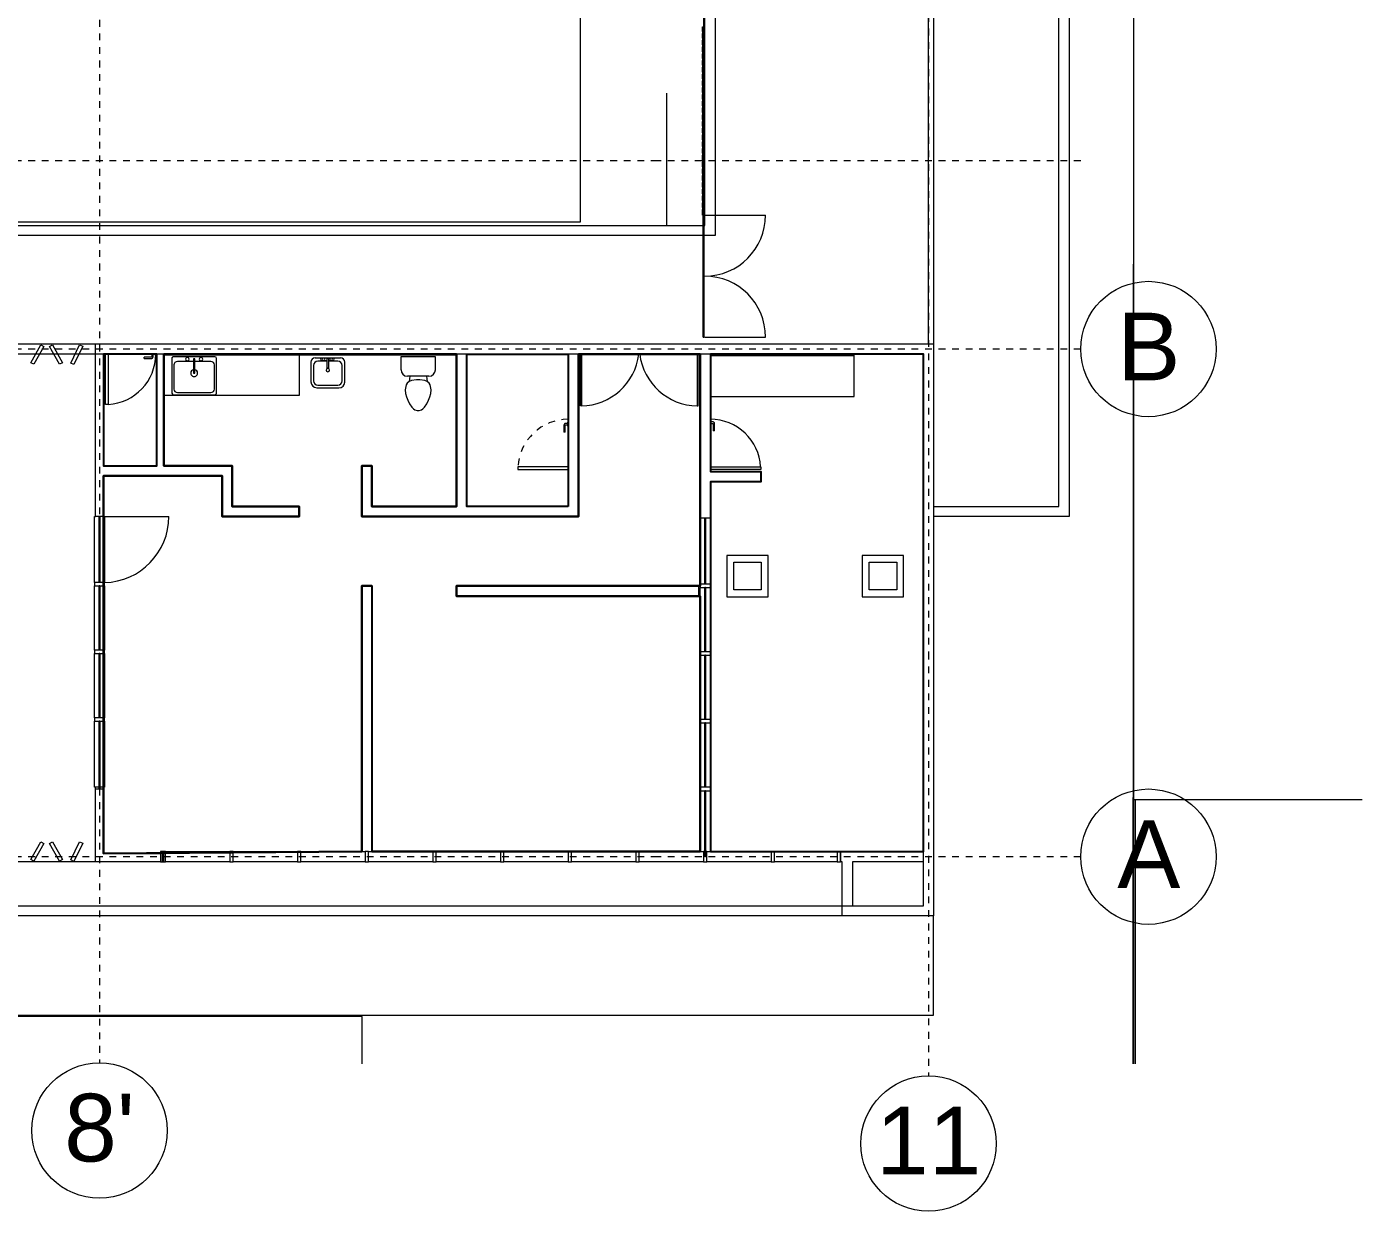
# Model space of a CAD drawing. Header units: metres. Extents: x -10 to 246, y 16 to 113.
# Drawn here: x 41.06 to 60.79, y 43.1 to 60.6 of the extents above; entities that cross this region are included whole.
import ezdxf

# ---------------------------------------------------------------- set-up
doc = ezdxf.new("R2010")
doc.units = ezdxf.units.M
doc.linetypes.add('LineaDiscontinua-1_5mm', pattern=[0.003, 0.0015, -0.0015])
doc.linetypes.add('LíneaDeRejilla', pattern=[0.021, 0.012, -0.003, 0.003, -0.003])
for name, color, linetype, lineweight in [('A-BRND', 11, 'Continuous', 5), ('A-DETL', 3, 'Continuous', 5), ('A-DETL-3', 151, 'Continuous', 5), ('A-MUEB', 31, 'Continuous', 5), ('A-MURO', 113, 'Continuous', 9), ('A-PISO', 51, 'Continuous', 9), ('A-PISO-RAMP', 51, 'Continuous', 5), ('A-PUER', 31, 'Continuous', 5), ('A-VENT-CORT', 52, 'Continuous', 5), ('A-VENT-CORT-MARC', 51, 'Continuous', 5), ('H-HID-APAR', 6, 'Continuous', 5), ('I-MOBI', 30, 'Continuous', 5), ('S-REJI', 1, 'Continuous', 5), ('S-REJI-IDEN', 1, 'Continuous', 5)]:
    doc.layers.add(name, color=color, linetype=linetype, lineweight=lineweight)
doc.layers.add('AREAS LIBRES', color=1, linetype='Continuous')
doc.styles.add('Arial_5', font='Arial.ttf', dxfattribs={"height": 1})

# ---------------------------------------------------------------- blocks, each defined once
blk = doc.blocks.new('PuertaVentana-Batiente-2Cuerpos-ConDivisionHorizontal - 1800x2000 - Division 80-1717527-Nivel 2')
at = {"layer": 'A-PUER'}
for p, q in [((-0.855, 0.84), (-0.87, 0.84)), ((-0.87, 0.84), (-0.87, 0.075)), ((-0.855, 0.075), (-0.855, 0.84)), ((0.855, 0.075), (0.855, 0.84)), ((0.855, 0.84), (0.87, 0.84)), ((0.87, 0.84), (0.87, 0.075))]:
    blk.add_line(p, q, dxfattribs=at)
for centre, start, end in [((-0.87, -0.03), 6.9721, 89.0121), ((0.87, -0.03), 90.9879, 173.0279)]:
    blk.add_arc(centre, 0.87, start, end, dxfattribs=at)
blk = doc.blocks.new('M_Door-Curtain-Wall-Single-Glass - M_Door-Curtain-Wall-Single-Glass-1730357-Nivel 2')
at = {"layer": 'A-PUER'}
blk.add_line((0.488, -0.075), (0.488, -1.026), dxfattribs=at)
blk.add_arc((0.488, -0.051), 0.975, 181.4313, 270, dxfattribs=at)
blk = doc.blocks.new('Panel de sistema - Vidrio-10-1728378-Nivel 2')
at = {"layer": 'A-VENT-CORT'}
for p, q in [((-0.488, 0.005), (0.488, 0.005)), ((-0.488, 0.005), (-0.488, -0.005)), ((0.488, 0.005), (0.488, -0.005)), ((0.488, -0.005), (-0.488, -0.005))]:
    blk.add_line(p, q, dxfattribs=at)
blk = doc.blocks.new('Panel de sistema - Vidrio-10-1633759-Nivel 2')
at = {"layer": 'A-VENT-CORT'}
for p, q in [((-0.475, 0.005), (0.475, 0.005)), ((-0.475, 0.005), (-0.475, -0.005)), ((0.475, 0.005), (0.475, -0.005)), ((0.475, -0.005), (-0.475, -0.005))]:
    blk.add_line(p, q, dxfattribs=at)
blk = doc.blocks.new('Ramp - Ramp-1384892-Nivel 2')
at = {"layer": 'A-PISO-RAMP'}
blk.add_line((57.438, 49.186), (60.794, 49.186), dxfattribs=at)
blk.add_open_spline([(57.438, 49.186), (57.438, 48.361), (57.438, 47.059), (57.438, 45.757), (57.438, 45.28)], degree=3, knots=[-1, -1, -1, -1, -0.4444444, -0.1237455, -0.1237455, -0.1237455, -0.1237455], dxfattribs=at)
blk = doc.blocks.new('Montante rectangular - 30x30-1440428-Nivel 2')
at = {"layer": 'A-VENT-CORT-MARC'}
for p, q in [((-0.015, -0.015), (-0.015, 0.015)), ((-0.015, 0.015), (0.015, 0.015)), ((0.015, 0.015), (0.015, -0.015)), ((0.015, -0.015), (-0.015, -0.015))]:
    blk.add_line(p, q, dxfattribs=at)
blk = doc.blocks.new('Montante rectangular - 30x30-1440109-Nivel 2')
at = {"layer": 'A-VENT-CORT-MARC'}
for p, q in [((51.047, 58.004), (51.077, 58.004)), ((51.047, 57.934), (51.047, 58.004)), ((51.077, 57.934), (51.047, 57.934)), ((51.077, 58.004), (51.077, 57.934))]:
    blk.add_line(p, q, dxfattribs=at)
blk = doc.blocks.new('Montante rectangular - 30x30-1504270-Nivel 2')
at = {"layer": 'A-VENT-CORT-MARC'}
for p, q in [((51.047, 57.904), (51.077, 57.904)), ((51.047, 57.819), (51.047, 57.904)), ((51.077, 57.819), (51.047, 57.819)), ((51.077, 57.904), (51.077, 57.819))]:
    blk.add_line(p, q, dxfattribs=at)
blk = doc.blocks.new('M_Door-Curtain-Wall-Double-Storefront - M_Door-Curtain-Wall-Double-Storefront-1504195-Nivel 2')
at = {"layer": 'A-PUER'}
for p, q in [((-0.9, -0.01555), (-0.9, -0.91555)), ((0.9, -0.01555), (0.9, -0.91555))]:
    blk.add_line(p, q, dxfattribs=at)
for centre, start, end in [((-0.9, -0.01555), 270, 360), ((0.9, -0.01555), 180, 270)]:
    blk.add_arc(centre, 0.9, start, end, dxfattribs=at)
blk = doc.blocks.new('Panel de sistema - Vidrio-10-1504194-Nivel 2')
at = {"layer": 'A-VENT-CORT'}
for p, q in [((-0.9, 0.005), (0.9, 0.005)), ((-0.9, 0.005), (-0.9, -0.005)), ((0.9, 0.005), (0.9, -0.005)), ((0.9, -0.005), (-0.9, -0.005))]:
    blk.add_line(p, q, dxfattribs=at)
blk = doc.blocks.new('M_Counter Top - 600mm Depth-1711526-Nivel 2')
at = {"layer": 'A-MUEB'}
for p, q in [((0.925, -0.625), (0.925, 0)), ((-1.2, -0.019), (0.925, -0.019)), ((-1.2, -0.625), (0.925, -0.625))]:
    blk.add_line(p, q, dxfattribs=at)
blk = doc.blocks.new('Montante rectangular - 50x150-1532551-Nivel 2')
at = {"layer": 'A-VENT-CORT-MARC'}
for p, q in [((0, 0.075), (-0.05, 0.075)), ((-0.05, 0.075), (-0.05, -0.075)), ((0, -0.075), (0, 0.075)), ((-0.05, -0.075), (0, -0.075))]:
    blk.add_line(p, q, dxfattribs=at)
blk = doc.blocks.new('Montante rectangular - 50x150-1532542-Nivel 2')
at = {"layer": 'A-VENT-CORT-MARC'}
for p, q in [((-0.025, -0.075), (-0.025, 0.075)), ((-0.025, 0.075), (0.025, 0.075)), ((0.025, 0.075), (0.025, -0.075)), ((0.025, -0.075), (-0.025, -0.075))]:
    blk.add_line(p, q, dxfattribs=at)
blk = doc.blocks.new('Montante rectangular - 50x150-1716500-Nivel 2')
at = {"layer": 'A-VENT-CORT-MARC'}
for p, q in [((-0.05, -0.075), (-0.05, 0.075)), ((-0.05, 0.075), (0, 0.075)), ((0, 0.075), (0, -0.075)), ((0, -0.075), (-0.05, -0.075))]:
    blk.add_line(p, q, dxfattribs=at)
blk = doc.blocks.new('Montante rectangular - 50x150-1713899-Nivel 2')
at = {"layer": 'A-VENT-CORT-MARC'}
for p, q in [((44.112, 48.267), (44.112, 48.417)), ((44.112, 48.417), (45.062, 48.417)), ((45.062, 48.417), (45.062, 48.267)), ((45.062, 48.267), (44.112, 48.267))]:
    blk.add_line(p, q, dxfattribs=at)
blk = doc.blocks.new('Montante rectangular - 50x150-1713900-Nivel 2')
at = {"layer": 'A-VENT-CORT-MARC'}
for p, q in [((52.112, 48.267), (52.112, 48.417)), ((52.112, 48.417), (53.037, 48.417)), ((53.037, 48.417), (53.037, 48.267)), ((53.037, 48.267), (52.112, 48.267))]:
    blk.add_line(p, q, dxfattribs=at)
blk = doc.blocks.new('Panel de sistema - Vidrio-10-1753273-Nivel 2')
at = {"layer": 'A-VENT-CORT'}
for p, q in [((-0.4875, 0.005), (0.4875, 0.005)), ((-0.4875, 0.005), (-0.4875, -0.005)), ((0.4875, 0.005), (0.4875, -0.005)), ((0.4875, -0.005), (-0.4875, -0.005))]:
    blk.add_line(p, q, dxfattribs=at)
blk = doc.blocks.new('Panel de sistema - Vidrio-10-1753274-Nivel 2')
at = {"layer": 'A-VENT-CORT'}
for p, q in [((-0.475, 0.005), (0.475, 0.005)), ((-0.475, 0.005), (-0.475, -0.005)), ((0.475, 0.005), (0.475, -0.005)), ((0.475, -0.005), (-0.475, -0.005))]:
    blk.add_line(p, q, dxfattribs=at)
blk = doc.blocks.new('Montante rectangular - 50x150-1753272-Nivel 2')
at = {"layer": 'A-VENT-CORT-MARC'}
for p, q in [((-0.025, -0.075), (-0.025, 0.075)), ((-0.025, 0.075), (0.025, 0.075)), ((0.025, 0.075), (0.025, -0.075)), ((0.025, -0.075), (-0.025, -0.075))]:
    blk.add_line(p, q, dxfattribs=at)
blk = doc.blocks.new('Montante rectangular - 50x150-1717789-Nivel 2')
at = {"layer": 'A-VENT-CORT-MARC'}
for p, q in [((51.012, 48.417), (51.012, 49.317)), ((51.162, 49.317), (51.162, 48.417))]:
    blk.add_line(p, q, dxfattribs=at)
blk = doc.blocks.new('Montante rectangular - 50x150-1717809-Nivel 2')
at = {"layer": 'A-VENT-CORT-MARC'}
for p, q in [((51.012, 49.367), (51.012, 50.317)), ((51.162, 50.317), (51.162, 49.367))]:
    blk.add_line(p, q, dxfattribs=at)
blk = doc.blocks.new('Montante rectangular - 50x150-1717865-Nivel 2')
at = {"layer": 'A-VENT-CORT-MARC'}
for p, q in [((51.012, 52.367), (51.012, 53.342)), ((51.162, 53.342), (51.162, 52.367))]:
    blk.add_line(p, q, dxfattribs=at)
blk = doc.blocks.new('Puerta-Batiente-HojaLisa - 800x2200-1180584-Nivel 2')
at = {"layer": 'A-PUER'}
for p, q in [((-0.332, 0.819), (-0.372, 0.819)), ((-0.372, 0.819), (-0.372, 0.075)), ((-0.332, 0.075), (-0.332, 0.819))]:
    blk.add_line(p, q, dxfattribs=at)
at = {"layer": 'A-PUER', "linetype": 'LineaDiscontinua-1_5mm'}
blk.add_arc((-0.372, 0.075), 0.744, 360, 86.9181, dxfattribs=at)
blk = doc.blocks.new('Manija-Horizontal-SinCerradura - 120-1041476-Nivel 2')
at = {"layer": 'A-PUER'}
for p, q in [((0.12, 0), (0.12, -0.008)), ((0.18, -0.008), (0.18, 0)), ((0.12, -0.008), (0.124, -0.008)), ((0.18, -0.008), (0.12, -0.008)), ((0.14, -0.008), (0.14, -0.038)), ((0.16, -0.038), (0.16, -0.008)), ((0.27, -0.043), (0.165, -0.043)), ((0.165, -0.063), (0.27, -0.063)), ((0.176, -0.008), (0.18, -0.008)), ((0.27, -0.043), (0.27, -0.063))]:
    blk.add_line(p, q, dxfattribs=at)
at = {"layer": 'A-PUER', "flags": 128}
for points in [[(0.14, -0.038), (0.14, -0.039), (0.14, -0.04), (0.14, -0.041), (0.14, -0.042), (0.14, -0.043), (0.141, -0.044), (0.141, -0.045), (0.141, -0.046), (0.142, -0.047), (0.142, -0.048), (0.142, -0.049), (0.143, -0.05), (0.143, -0.05), (0.144, -0.051), (0.144, -0.052), (0.145, -0.053), (0.146, -0.054), (0.146, -0.054), (0.147, -0.055), (0.148, -0.056), (0.148, -0.057), (0.149, -0.057), (0.15, -0.058), (0.151, -0.058), (0.151, -0.059), (0.152, -0.06), (0.153, -0.06), (0.154, -0.061), (0.155, -0.061), (0.156, -0.061), (0.157, -0.062), (0.158, -0.062), (0.159, -0.062), (0.16, -0.062), (0.161, -0.063), (0.162, -0.063), (0.163, -0.063), (0.164, -0.063), (0.165, -0.063), (0.165, -0.063)], [(0.165, -0.043), (0.165, -0.043), (0.165, -0.043), (0.164, -0.043), (0.164, -0.043), (0.164, -0.043), (0.164, -0.043), (0.164, -0.043), (0.163, -0.043), (0.163, -0.043), (0.163, -0.043), (0.163, -0.043), (0.163, -0.042), (0.163, -0.042), (0.162, -0.042), (0.162, -0.042), (0.162, -0.042), (0.162, -0.042), (0.162, -0.042), (0.162, -0.042), (0.161, -0.041), (0.161, -0.041), (0.161, -0.041), (0.161, -0.041), (0.161, -0.041), (0.161, -0.041), (0.161, -0.041), (0.161, -0.04), (0.16, -0.04), (0.16, -0.04), (0.16, -0.04), (0.16, -0.04), (0.16, -0.039), (0.16, -0.039), (0.16, -0.039), (0.16, -0.039), (0.16, -0.039), (0.16, -0.038), (0.16, -0.038), (0.16, -0.038), (0.16, -0.038)]]:
    blk.add_lwpolyline(points, dxfattribs=at)
blk = doc.blocks.new('Puerta-Batiente-HojaEnCelosia - 800x2200-1053515-Nivel 2')
at = {"layer": 'A-PUER'}
for p, q in [((-0.372, -0.819), (-0.372, -0.075)), ((-0.332, -0.075), (-0.332, -0.819)), ((-0.332, -0.819), (-0.372, -0.819))]:
    blk.add_line(p, q, dxfattribs=at)
blk.add_arc((-0.372, -0.075), 0.744, 273.0819, 0, dxfattribs=at)
blk = doc.blocks.new('Manija-Horizontal-SinCerradura - 120-1719788-Nivel 2')
at = {"layer": 'A-PUER'}
for p, q in [((0.295, 0.008), (0.295, 0)), ((0.295, 0.008), (0.355, 0.008)), ((0.299, 0.008), (0.295, 0.008)), ((0.315, 0.038), (0.315, 0.008)), ((0.335, 0.008), (0.335, 0.038)), ((0.445, 0.063), (0.34, 0.063)), ((0.34, 0.043), (0.445, 0.043)), ((0.355, 0.008), (0.351, 0.008)), ((0.355, 0), (0.355, 0.008)), ((0.445, 0.063), (0.445, 0.043))]:
    blk.add_line(p, q, dxfattribs=at)
at = {"layer": 'A-PUER', "flags": 128}
for points in [[(0.34, 0.063), (0.339, 0.063), (0.338, 0.063), (0.337, 0.063), (0.336, 0.063), (0.335, 0.063), (0.334, 0.062), (0.333, 0.062), (0.332, 0.062), (0.331, 0.061), (0.33, 0.061), (0.329, 0.061), (0.328, 0.06), (0.328, 0.06), (0.327, 0.059), (0.326, 0.059), (0.325, 0.058), (0.324, 0.057), (0.324, 0.057), (0.323, 0.056), (0.322, 0.055), (0.321, 0.055), (0.321, 0.054), (0.32, 0.053), (0.32, 0.052), (0.319, 0.052), (0.318, 0.051), (0.318, 0.05), (0.317, 0.049), (0.317, 0.048), (0.317, 0.047), (0.316, 0.046), (0.316, 0.045), (0.316, 0.044), (0.316, 0.043), (0.315, 0.042), (0.315, 0.041), (0.315, 0.04), (0.315, 0.039), (0.315, 0.038), (0.315, 0.038)], [(0.335, 0.038), (0.335, 0.038), (0.335, 0.038), (0.335, 0.039), (0.335, 0.039), (0.335, 0.039), (0.335, 0.039), (0.335, 0.039), (0.335, 0.04), (0.335, 0.04), (0.335, 0.04), (0.335, 0.04), (0.336, 0.04), (0.336, 0.04), (0.336, 0.041), (0.336, 0.041), (0.336, 0.041), (0.336, 0.041), (0.336, 0.041), (0.336, 0.041), (0.337, 0.042), (0.337, 0.042), (0.337, 0.042), (0.337, 0.042), (0.337, 0.042), (0.337, 0.042), (0.337, 0.042), (0.338, 0.042), (0.338, 0.043), (0.338, 0.043), (0.338, 0.043), (0.338, 0.043), (0.339, 0.043), (0.339, 0.043), (0.339, 0.043), (0.339, 0.043), (0.339, 0.043), (0.34, 0.043), (0.34, 0.043), (0.34, 0.043), (0.34, 0.043)]]:
    blk.add_lwpolyline(points, dxfattribs=at)
blk = doc.blocks.new('M_Toilet-Domestic-3D - M_Toilet-Domestic-3D-V65-Nivel 2')
at = {"layer": 'H-HID-APAR'}
for p, q in [((-0.253, 0.495), (0.253, 0.495)), ((-0.253, 0.298), (-0.253, 0.495)), ((0.253, 0.495), (0.253, 0.298)), ((0.159, 0.204), (-0.159, 0.204)), ((-0.123, 0.204), (-0.132, 0.127)), ((0.123, 0.204), (0.132, 0.127)), ((-0.188, 0.025), (-0.191, 0)), ((-0.191, 0), (-0.186, -0.051)), ((-0.184, 0.051), (-0.188, 0.025)), ((-0.177, 0.076), (-0.184, 0.051)), ((-0.163, 0.102), (-0.177, 0.076)), ((-0.132, 0.127), (-0.163, 0.102)), ((-0.097, 0.14), (-0.132, 0.127)), ((-0.025, 0.152), (-0.097, 0.14)), ((0.025, 0.152), (-0.025, 0.152)), ((0.097, 0.14), (0.025, 0.152)), ((0.132, 0.127), (0.097, 0.14)), ((0.163, 0.102), (0.132, 0.127)), ((0.177, 0.076), (0.163, 0.102)), ((0.184, 0.051), (0.177, 0.076)), ((0.188, 0.025), (0.184, 0.051)), ((0.186, -0.051), (0.191, 0)), ((0.191, 0), (0.188, 0.025)), ((-0.186, -0.051), (-0.172, -0.102)), ((-0.172, -0.102), (-0.154, -0.152)), ((-0.154, -0.152), (-0.13, -0.203)), ((0.13, -0.203), (0.154, -0.152)), ((0.154, -0.152), (0.172, -0.102)), ((0.172, -0.102), (0.186, -0.051)), ((-0.13, -0.203), (-0.095, -0.254)), ((-0.095, -0.254), (-0.07, -0.279)), ((-0.07, -0.279), (-0.048, -0.292)), ((-0.048, -0.292), (-0.013, -0.305)), ((-0.013, -0.305), (0.013, -0.305)), ((0.013, -0.305), (0.048, -0.292)), ((0.048, -0.292), (0.07, -0.279)), ((0.07, -0.279), (0.095, -0.254)), ((0.095, -0.254), (0.13, -0.203))]:
    blk.add_line(p, q, dxfattribs=at)
for centre, start, end in [((-0.159, 0.298), 180, 270), ((0.159, 0.298), 270, 360)]:
    blk.add_arc(centre, 0.0946, start, end, dxfattribs=at)
blk = doc.blocks.new('M_Sink Vanity-Square - 500 x 440mm-1510842-Nivel 2')
at = {"layer": 'H-HID-APAR'}
for p, q in [((-0.234, 0.117), (-0.234, -0.171)), ((-0.234, 0.117), (-0.234, -0.171)), ((-0.196, 0.069), (-0.196, -0.158)), ((0.202, 0.18), (-0.171, 0.18)), ((0.202, 0.18), (-0.171, 0.18)), ((0.003, 0.133), (-0.133, 0.133)), ((0.092, 0.18), (-0.073, 0.18)), ((-0.073, 0.142), (0.003, 0.142)), ((0.003, 0.161), (0.003, 0.04)), ((0.028, 0.161), (0.028, 0.04)), ((0.028, 0.142), (0.092, 0.142)), ((0.164, 0.133), (0.028, 0.133)), ((0.228, -0.158), (0.228, 0.069)), ((0.266, -0.176), (0.266, 0.117)), ((0.266, -0.176), (0.266, 0.117)), ((-0.145, -0.26), (0.181, -0.26)), ((-0.145, -0.26), (0.181, -0.26)), ((-0.133, -0.222), (0.164, -0.222))]:
    blk.add_line(p, q, dxfattribs=at)
for centre, radius, start, end in [((-0.171, 0.117), 0.0635, 90, 180), ((-0.171, 0.117), 0.0635, 90, 180), ((-0.133, 0.069), 0.0635, 90, 180), ((-0.073, 0.161), 0.019, 90, 270), ((-0.048, 0.161), 0.019, 360, 180), ((-0.048, 0.161), 0.019, 180, 0), ((0.016, 0.003), 0.0254, 360, 180), ((0.016, 0.003), 0.0254, 180, 0), ((0.016, 0.161), 0.0127, 360, 180), ((0.016, 0.04), 0.0127, 180, 0), ((0.066, 0.161), 0.019, 360, 180), ((0.066, 0.161), 0.019, 180, 360), ((0.092, 0.161), 0.019, 270, 90), ((0.164, 0.069), 0.0635, 0, 90), ((0.202, 0.117), 0.0635, 0, 90), ((0.202, 0.117), 0.0635, 360, 90), ((-0.145, -0.171), 0.0889, 180, 270), ((-0.145, -0.171), 0.0889, 180, 270), ((-0.133, -0.158), 0.0635, 180, 270), ((0.164, -0.158), 0.0635, 270, 0), ((0.181, -0.176), 0.0844, 270, 0), ((0.181, -0.176), 0.0844, 270, 0)]:
    blk.add_arc(centre, radius, start, end, dxfattribs=at)
blk = doc.blocks.new('M_Counter Top - 600mm Depth-1720909-Nivel 2')
at = {"layer": 'A-MUEB'}
for p, q in [((-1.2, 0.625), (0.8, 0.625)), ((-1.2, 0.015), (-1.2, 0.625)), ((-1.2, 0.019), (0.8, 0.019))]:
    blk.add_line(p, q, dxfattribs=at)
blk = doc.blocks.new('M_Sink-Single-2D - 660 x 560mm-1187621-Nivel 2')
at = {"layer": 'H-HID-APAR'}
for p, q in [((0.002, 0.65), (0.002, 0.14)), ((0.002, 0.65), (0.002, 0.14)), ((0.636, 0.675), (0.027, 0.675)), ((0.636, 0.675), (0.027, 0.675)), ((0.033, 0.592), (0.033, 0.236)), ((0.579, 0.643), (0.084, 0.643)), ((0.63, 0.236), (0.63, 0.592)), ((0.662, 0.14), (0.662, 0.65)), ((0.662, 0.14), (0.662, 0.65)), ((0.341, 0.356), (0.322, 0.356)), ((0.322, 0.356), (0.322, 0.147)), ((0.341, 0.147), (0.341, 0.356)), ((0.027, 0.115), (0.636, 0.115)), ((0.027, 0.115), (0.636, 0.115)), ((0.084, 0.185), (0.322, 0.185)), ((0.322, 0.147), (0.341, 0.147)), ((0.341, 0.185), (0.579, 0.185))]:
    blk.add_line(p, q, dxfattribs=at)
for centre, radius, start, end in [((0.027, 0.65), 0.0254, 90, 180), ((0.027, 0.65), 0.0254, 90, 180), ((0.084, 0.592), 0.0508, 90, 180), ((0.579, 0.592), 0.0508, 360, 90), ((0.636, 0.65), 0.0254, 0, 90), ((0.636, 0.65), 0.0254, 0, 90), ((0.332, 0.356), 0.0508, 360, 180), ((0.084, 0.236), 0.0508, 180, 270), ((0.332, 0.356), 0.0508, 180, 259.1931), ((0.332, 0.356), 0.0508, 280.8069, 0), ((0.579, 0.236), 0.0508, 270, 0), ((0.027, 0.14), 0.0254, 180, 270), ((0.027, 0.14), 0.0254, 180, 270), ((0.23, 0.15), 0.0254, 360, 180), ((0.23, 0.15), 0.0254, 180, 0), ((0.433, 0.15), 0.0254, 360, 180), ((0.433, 0.15), 0.0254, 180, 360), ((0.636, 0.14), 0.0254, 270, 360), ((0.636, 0.14), 0.0254, 270, 0)]:
    blk.add_arc(centre, radius, start, end, dxfattribs=at)
blk = doc.blocks.new('Panel de sistema - Vidrio-10-1721449-Nivel 2')
at = {"layer": 'A-VENT-CORT'}
for p, q in [((-0.012, 0.005), (0.012, 0.005)), ((-0.012, 0.005), (-0.012, -0.005)), ((0.012, 0.005), (0.012, -0.005)), ((0.012, -0.005), (-0.012, -0.005))]:
    blk.add_line(p, q, dxfattribs=at)
blk = doc.blocks.new('Montante rectangular - 50x150-1633745-Nivel 2')
at = {"layer": 'A-VENT-CORT-MARC'}
for p, q in [((-0.025, -0.075), (-0.025, 0.075)), ((-0.025, 0.075), (0.025, 0.075)), ((0.025, 0.075), (0.025, -0.075)), ((0.025, -0.075), (-0.025, -0.075))]:
    blk.add_line(p, q, dxfattribs=at)
blk = doc.blocks.new('Montante rectangular - 50x150-1728375-Nivel 2')
at = {"layer": 'A-VENT-CORT-MARC'}
for p, q in [((42.061, 49.367), (42.061, 50.342)), ((42.211, 50.342), (42.211, 49.367)), ((42.131, 49.367), (42.061, 49.367)), ((42.211, 49.367), (42.141, 49.367))]:
    blk.add_line(p, q, dxfattribs=at)
blk = doc.blocks.new('Montante rectangular - 50x150-1633748-Nivel 2')
at = {"layer": 'A-VENT-CORT-MARC'}
for p, q in [((35.549, 76.841), (36.378, 77.305)), ((36.451, 77.175), (35.623, 76.71))]:
    blk.add_line(p, q, dxfattribs=at)
blk = doc.blocks.new('Montante rectangular - 50x150-1728376-Nivel 2')
at = {"layer": 'A-VENT-CORT-MARC'}
for p, q in [((42.061, 53.367), (42.076, 53.367)), ((42.061, 52.392), (42.061, 53.367)), ((42.196, 53.367), (42.211, 53.367)), ((42.211, 53.367), (42.211, 52.392))]:
    blk.add_line(p, q, dxfattribs=at)
blk = doc.blocks.new('M_Table-Coffee - 0610 x 0610 x 0610mm-1730185-Nivel 2')
at = {"layer": 'I-MOBI'}
for p, q in [((0.323, 0.4), (-0.287, 0.4)), ((-0.287, 0.4), (-0.287, -0.21)), ((0.323, -0.21), (0.323, 0.4)), ((-0.185, -0.108), (-0.185, 0.299)), ((-0.185, 0.299), (0.222, 0.299)), ((0.222, 0.299), (0.222, -0.108)), ((0.222, -0.108), (-0.185, -0.108)), ((-0.287, -0.21), (0.323, -0.21))]:
    blk.add_line(p, q, dxfattribs=at)
blk = doc.blocks.new('Top Rail Type - Top Rail_Internal_-1746581-Nivel 2')
at = {"layer": 'A-BRND'}
for p, q in [((47.946, 73.25), (43.625, 70.814)), ((47.93, 73.277), (47.946, 73.25)), ((44.869, 68.602), (49.224, 71.058)), ((49.224, 71.058), (49.249, 71.014)), ((43.603, 70.852), (43.625, 70.814)), ((43.625, 70.814), (43.603, 70.852)), ((49.249, 71.014), (44.894, 68.559)), ((43.625, 70.814), (42.579, 70.226)), ((42.557, 70.265), (42.579, 70.226)), ((42.579, 70.226), (38.221, 67.775)), ((38.196, 67.819), (39.414, 68.503)), ((43.822, 68.014), (44.869, 68.602)), ((44.894, 68.559), (43.847, 67.97)), ((44.894, 68.559), (44.869, 68.602)), ((44.869, 68.602), (44.894, 68.559)), ((39.464, 65.564), (43.822, 68.014)), ((43.847, 67.97), (39.489, 65.52)), ((43.822, 68.014), (43.847, 67.97)), ((37.15, 67.231), (38.196, 67.819)), ((38.221, 67.775), (37.175, 67.187)), ((38.196, 67.819), (38.221, 67.775)), ((32.792, 64.78), (37.15, 67.231)), ((37.175, 67.187), (32.816, 64.737)), ((37.15, 67.231), (37.175, 67.187)), ((38.418, 64.975), (39.464, 65.564)), ((39.489, 65.52), (38.443, 64.932)), ((39.464, 65.564), (39.489, 65.52)), ((34.06, 62.525), (38.418, 64.975)), ((38.443, 64.932), (34.084, 62.481)), ((38.418, 64.975), (38.443, 64.932)), ((31.746, 64.192), (32.792, 64.78)), ((32.816, 64.737), (31.77, 64.149)), ((32.792, 64.78), (32.816, 64.737)), ((27.839, 61.996), (31.746, 64.192)), ((31.77, 64.149), (27.864, 61.952)), ((31.746, 64.192), (31.77, 64.149)), ((33.014, 61.937), (34.06, 62.525)), ((34.084, 62.481), (33.038, 61.893)), ((34.06, 62.525), (34.084, 62.481)), ((27.752, 61.947), (27.839, 61.996)), ((27.839, 61.996), (27.864, 61.952)), ((26.687, 61.351), (27.665, 61.898)), ((27.689, 61.855), (26.756, 61.332)), ((27.665, 61.898), (27.752, 61.947)), ((27.777, 61.903), (27.689, 61.855)), ((27.864, 61.952), (27.777, 61.903)), ((29.02, 59.692), (33.014, 61.937)), ((33.038, 61.893), (29.045, 59.648)), ((33.014, 61.937), (33.038, 61.893)), ((27.977, 59.046), (26.687, 61.351)), ((26.756, 61.332), (27.997, 59.115)), ((29.045, 59.648), (27.977, 59.046)), ((27.997, 59.115), (29.02, 59.692)), ((29.045, 59.648), (29.02, 59.692)), ((29.02, 59.692), (29.045, 59.648))]:
    blk.add_line(p, q, dxfattribs=at)
blk = doc.blocks.new('Top Rail Type - Top Rail_Internal_-V129-Nivel 2')
at = {"layer": 'A-BRND'}
for p, q in [((47.946, 73.25), (43.625, 70.814)), ((47.946, 73.25), (47.93, 73.277)), ((44.869, 68.602), (49.224, 71.058)), ((49.224, 71.058), (49.249, 71.014)), ((44.894, 68.559), (49.249, 71.014)), ((43.625, 70.814), (42.579, 70.226)), ((42.579, 70.226), (38.221, 67.775)), ((39.414, 68.503), (38.196, 67.819)), ((43.822, 68.014), (44.869, 68.602)), ((43.847, 67.97), (44.894, 68.559)), ((39.464, 65.564), (43.822, 68.014)), ((39.489, 65.52), (43.847, 67.97)), ((38.196, 67.819), (37.15, 67.231)), ((38.221, 67.775), (37.175, 67.187)), ((37.15, 67.231), (32.792, 64.78)), ((37.175, 67.187), (32.816, 64.737)), ((38.418, 64.975), (39.464, 65.564)), ((38.443, 64.932), (39.489, 65.52)), ((34.06, 62.525), (38.418, 64.975)), ((34.084, 62.481), (38.443, 64.932)), ((32.792, 64.78), (31.746, 64.192)), ((32.816, 64.737), (31.77, 64.149)), ((31.746, 64.192), (27.839, 61.996)), ((31.77, 64.149), (27.864, 61.952)), ((33.014, 61.937), (34.06, 62.525)), ((33.038, 61.893), (34.084, 62.481)), ((27.665, 61.898), (26.687, 61.351)), ((27.689, 61.855), (26.756, 61.332)), ((27.752, 61.947), (27.665, 61.898)), ((27.776, 61.903), (27.689, 61.855)), ((29.02, 59.692), (33.014, 61.937)), ((29.045, 59.648), (33.038, 61.893)), ((26.687, 61.351), (27.977, 59.046)), ((26.756, 61.332), (27.997, 59.115)), ((27.977, 59.046), (29.045, 59.648)), ((27.997, 59.115), (29.02, 59.692))]:
    blk.add_line(p, q, dxfattribs=at)
blk = doc.blocks.new('Grid - 4mm-563819-Nivel 2')
at = {"layer": 'S-REJI-IDEN'}
blk.add_circle((0, 0), 0.004, dxfattribs=at)

msp = doc.modelspace()

# ---------------------------------------------------------------- linework, layer by layer
at = {"layer": 'A-DETL'}
for p, q in [((50.512, 59.624), (50.512, 58.624)), ((50.512, 58.624), (50.512, 57.667))]:
    msp.add_line(p, q, dxfattribs=at)
at = {"layer": 'A-DETL-3'}
for p, q in [((54.311, 55.767), (42.076, 55.767)), ((54.311, 51.632), (54.311, 55.767)), ((54.311, 49.321), (54.311, 51.631)), ((54.311, 48.267), (54.311, 49.321))]:
    msp.add_line(p, q, dxfattribs=at)
at = {"layer": 'A-MURO'}
for p, q in [((56.461, 78.322), (56.461, 53.367)), ((56.311, 53.517), (56.311, 78.065)), ((51.231, 72.226), (51.231, 57.517)), ((51.081, 57.667), (51.081, 72.141)), ((20.081, 57.667), (51.081, 57.667)), ((51.231, 57.517), (20.081, 57.517)), ((16.961, 55.917), (54.461, 55.917)), ((41.123, 55.64), (41.27, 55.902)), ((41.314, 55.877), (41.167, 55.616)), ((41.27, 55.902), (41.314, 55.877)), ((41.399, 55.877), (41.442, 55.902)), ((41.546, 55.616), (41.399, 55.877)), ((41.442, 55.902), (41.589, 55.64)), ((41.713, 55.634), (41.843, 55.905)), ((41.888, 55.883), (41.758, 55.613)), ((41.843, 55.905), (41.888, 55.883)), ((42.076, 53.367), (42.076, 55.917)), ((54.461, 55.917), (54.461, 47.467)), ((54.311, 55.767), (16.694, 55.767)), ((42.196, 55.767), (42.196, 54.117)), ((42.986, 54.117), (42.986, 55.767)), ((43.086, 55.767), (43.086, 54.117)), ((47.412, 53.517), (47.412, 55.767)), ((47.562, 55.767), (47.562, 53.517)), ((49.062, 53.517), (49.062, 55.767)), ((49.212, 55.767), (49.212, 53.367)), ((51.012, 53.342), (51.012, 55.767)), ((51.162, 55.767), (51.162, 54.032)), ((54.311, 47.617), (54.311, 55.767)), ((41.167, 55.616), (41.123, 55.64)), ((41.589, 55.64), (41.546, 55.616)), ((41.758, 55.613), (41.713, 55.634)), ((42.196, 54.117), (42.986, 54.117)), ((43.086, 54.117), (44.099, 54.117)), ((44.099, 54.117), (44.099, 53.517)), ((46.012, 53.367), (46.012, 54.117)), ((46.012, 54.117), (46.162, 54.117)), ((46.162, 54.117), (46.162, 53.517)), ((42.196, 53.967), (42.196, 53.367)), ((43.949, 53.967), (42.196, 53.967)), ((43.949, 53.367), (43.949, 53.967)), ((51.162, 54.032), (51.906, 54.032)), ((51.162, 53.882), (51.162, 53.342)), ((51.906, 53.882), (51.162, 53.882)), ((51.906, 54.032), (51.906, 53.882)), ((44.099, 53.517), (45.086, 53.517)), ((45.086, 53.517), (45.086, 53.367)), ((46.162, 53.517), (47.412, 53.517)), ((47.562, 53.517), (49.062, 53.517)), ((54.461, 53.517), (56.311, 53.517)), ((42.196, 53.367), (42.076, 53.367)), ((45.086, 53.367), (43.949, 53.367)), ((49.212, 53.367), (46.012, 53.367)), ((51.162, 53.342), (51.012, 53.342)), ((56.461, 53.367), (54.461, 53.367)), ((46.012, 48.417), (46.012, 52.342)), ((46.012, 52.342), (46.162, 52.342)), ((46.162, 52.342), (46.162, 48.417)), ((47.412, 52.342), (50.987, 52.342)), ((47.412, 52.342), (47.412, 52.192)), ((50.987, 52.342), (50.987, 52.192)), ((50.987, 52.192), (47.412, 52.192)), ((42.076, 48.267), (42.076, 49.342)), ((42.076, 49.342), (42.196, 49.342)), ((42.196, 49.342), (42.196, 48.387)), ((41.123, 48.299), (41.27, 48.56)), ((41.27, 48.56), (41.314, 48.536)), ((41.399, 48.536), (41.442, 48.56)), ((41.442, 48.56), (41.589, 48.299)), ((41.713, 48.293), (41.843, 48.563)), ((41.843, 48.563), (41.888, 48.542)), ((41.314, 48.536), (41.167, 48.274)), ((41.546, 48.274), (41.399, 48.536)), ((41.888, 48.542), (41.758, 48.271)), ((42.196, 48.387), (43.036, 48.387)), ((43.036, 48.387), (43.036, 48.267)), ((53.087, 48.417), (54.311, 48.417)), ((53.087, 48.417), (53.087, 48.267)), ((41.167, 48.274), (41.123, 48.299)), ((41.589, 48.299), (41.546, 48.274)), ((41.758, 48.271), (41.713, 48.293)), ((43.036, 48.267), (42.076, 48.267)), ((53.111, 48.267), (53.087, 48.267)), ((53.111, 47.467), (53.111, 48.267)), ((54.311, 48.267), (53.261, 48.267)), ((53.261, 48.267), (53.261, 47.617)), ((10.985, 47.617), (54.311, 47.617)), ((54.461, 47.467), (10.835, 47.467))]:
    msp.add_line(p, q, dxfattribs=at)
at = {"layer": 'A-PISO'}
for p, q in [((57.408, 45.28), (57.431, 79.662)), ((57.416, 79.65), (57.416, 45.28)), ((54.386, 55.917), (54.386, 74)), ((54.461, 74.042), (54.461, 55.917)), ((51.062, 72.102), (51.062, 57.667)), ((49.236, 71.036), (49.236, 57.717)), ((49.236, 57.717), (20.152, 57.717)), ((42.076, 49.342), (42.076, 49.367)), ((57.416, 49.186), (60.794, 49.186)), ((42.076, 48.267), (39.979, 48.267)), ((54.461, 46.001), (54.461, 47.467)), ((-5.558, 46.001), (54.461, 46.001)), ((46.016, 45.982), (-5.558, 45.947)), ((46.016, 45.28), (46.016, 45.982))]:
    msp.add_line(p, q, dxfattribs=at)
at = {"layer": 'AREAS LIBRES'}
for p, q in [((43.086, 54.117), (43.086, 55.763)), ((43.086, 55.763), (47.412, 55.763)), ((47.412, 55.763), (47.412, 53.517)), ((49.212, 53.367), (49.212, 55.767)), ((49.212, 55.767), (51.012, 55.767)), ((51.012, 55.767), (51.012, 52.342)), ((44.099, 54.117), (43.086, 54.117)), ((44.099, 53.517), (44.099, 54.117)), ((46.162, 54.117), (46.012, 54.117)), ((46.012, 54.117), (46.012, 53.367)), ((46.162, 53.517), (46.162, 54.117)), ((42.196, 48.387), (42.196, 53.967)), ((42.196, 53.967), (43.949, 53.967)), ((43.949, 53.967), (43.949, 53.367)), ((45.086, 53.517), (44.099, 53.517)), ((45.086, 53.367), (45.086, 53.517)), ((47.412, 53.517), (46.162, 53.517)), ((43.949, 53.367), (45.086, 53.367)), ((46.012, 53.367), (49.212, 53.367)), ((46.162, 52.342), (46.012, 52.342)), ((46.012, 52.342), (46.012, 48.417)), ((51.012, 52.342), (47.412, 52.342)), ((47.412, 52.342), (47.412, 52.192)), ((47.412, 52.192), (50.987, 52.192)), ((50.987, 52.192), (51.012, 52.192)), ((51.012, 52.192), (51.012, 48.417)), ((46.012, 48.417), (42.196, 48.387)), ((51.012, 48.417), (46.162, 48.417))]:
    msp.add_line(p, q, dxfattribs=at)
for points in [[(42.986, 55.767), (42.196, 55.767), (42.196, 54.117), (42.986, 54.117)], [(51.012, 48.417), (51.012, 52.192), (47.412, 52.192), (47.412, 52.342), (51.012, 52.342), (51.012, 55.767), (49.212, 55.767), (49.212, 53.367), (46.012, 53.367), (46.012, 54.117), (46.162, 54.117), (46.162, 53.517), (47.412, 53.517), (47.412, 55.767), (43.086, 55.767), (43.086, 54.117), (44.099, 54.117), (44.099, 53.517), (45.086, 53.517), (45.086, 53.367), (43.949, 53.367), (43.949, 53.967), (42.196, 53.967), (42.196, 48.387), (46.012, 48.417), (46.012, 52.342), (46.162, 52.342), (46.162, 48.417)], [(49.062, 53.517), (47.562, 53.517), (47.562, 55.767), (49.062, 55.767)], [(51.162, 55.767), (51.162, 54.032), (51.906, 54.032), (51.906, 53.882), (51.162, 53.882), (51.162, 48.417), (54.311, 48.417), (54.311, 55.767)]]:
    msp.add_lwpolyline(points, close=True, dxfattribs=at)
at = {"layer": 'S-REJI', "linetype": 'LíneaDeRejilla'}
for p, q in [((54.386, 86.575), (54.386, 51.353)), ((42.136, 84.903), (42.136, 51.546)), ((50.384, 58.624), (6.753, 58.624)), ((56.634, 58.624), (50.384, 58.624)), ((50.384, 55.842), (6.753, 55.842)), ((56.634, 55.842), (50.384, 55.842)), ((42.136, 51.546), (42.136, 45.296)), ((54.386, 51.353), (54.386, 45.103)), ((50.384, 48.342), (6.753, 48.342)), ((56.634, 48.342), (50.384, 48.342))]:
    msp.add_line(p, q, dxfattribs=at)

# ---------------------------------------------------------------- block references
at = {"layer": 'A-BRND'}
for name in ['Top Rail Type - Top Rail_Internal_-1746581-Nivel 2', 'Top Rail Type - Top Rail_Internal_-V129-Nivel 2']:
    msp.add_blockref(name, (0, 0), dxfattribs=at)
at = {"layer": 'A-MUEB', "rotation": 180}
msp.add_blockref('M_Counter Top - 600mm Depth-1720909-Nivel 2', (43.886, 55.782), dxfattribs=at)
at = {"layer": 'A-MUEB'}
msp.add_blockref('M_Counter Top - 600mm Depth-1711526-Nivel 2', (52.362, 55.767), dxfattribs=at)
at = {"layer": 'A-PISO-RAMP'}
msp.add_blockref('Ramp - Ramp-1384892-Nivel 2', (0, 0), dxfattribs=at)
at = {"layer": 'A-PUER'}
for name, p, rotation in [('M_Door-Curtain-Wall-Double-Storefront - M_Door-Curtain-Wall-Double-Storefront-1504195-Nivel 2', (51.062, 56.919), 90), ('Manija-Horizontal-SinCerradura - 120-1719788-Nivel 2', (43.243, 55.767), 180), ('PuertaVentana-Batiente-2Cuerpos-ConDivisionHorizontal - 1800x2000 - Division 80-1717527-Nivel 2', (50.112, 55.842), 180), ('Puerta-Batiente-HojaLisa - 800x2200-1180584-Nivel 2', (49.137, 54.432), 90), ('Manija-Horizontal-SinCerradura - 120-1041476-Nivel 2', (49.062, 54.882), 270.0000000000002), ('Puerta-Batiente-HojaEnCelosia - 800x2200-1053515-Nivel 2', (51.087, 54.432), 90), ('Manija-Horizontal-SinCerradura - 120-1719788-Nivel 2', (51.162, 55.079), 270), ('M_Door-Curtain-Wall-Single-Glass - M_Door-Curtain-Wall-Single-Glass-1730357-Nivel 2', (42.136, 52.879), 89.99999999999878)]:
    msp.add_blockref(name, p, dxfattribs=dict(at, rotation=rotation))
msp.add_blockref('Puerta-Batiente-HojaEnCelosia - 800x2200-1053515-Nivel 2', (42.596, 55.842), dxfattribs=at)
at = {"layer": 'A-VENT-CORT'}
for name, p, rotation in [('Panel de sistema - Vidrio-10-1504194-Nivel 2', (51.062, 56.919), 90), ('Panel de sistema - Vidrio-10-1728378-Nivel 2', (42.136, 52.879), 269.9999999999988), ('Panel de sistema - Vidrio-10-1753273-Nivel 2', (51.087, 52.854), 270), ('Panel de sistema - Vidrio-10-1633759-Nivel 2', (42.136, 51.867), 269.9999999999988), ('Panel de sistema - Vidrio-10-1753274-Nivel 2', (51.087, 51.842), 270), ('Panel de sistema - Vidrio-10-1633759-Nivel 2', (42.136, 50.867), 269.9999999999988), ('Panel de sistema - Vidrio-10-1753274-Nivel 2', (51.087, 50.842), 270), ('Panel de sistema - Vidrio-10-1728378-Nivel 2', (42.136, 49.854), 269.9999999999988), ('Panel de sistema - Vidrio-10-1753274-Nivel 2', (51.087, 49.842), 270), ('Panel de sistema - Vidrio-10-1721449-Nivel 2', (42.136, 49.354), 269.9999999999988), ('Panel de sistema - Vidrio-10-1753273-Nivel 2', (51.087, 48.829), 270)]:
    msp.add_blockref(name, p, dxfattribs=dict(at, rotation=rotation))
at = {"layer": 'A-VENT-CORT-MARC'}
for name, p in [('Montante rectangular - 30x30-1440109-Nivel 2', (0, 2.6)), ('Montante rectangular - 30x30-1440109-Nivel 2', (0, 2.5)), ('Montante rectangular - 30x30-1440109-Nivel 2', (0, 2.4)), ('Montante rectangular - 30x30-1440109-Nivel 2', (0, 2.3)), ('Montante rectangular - 30x30-1440109-Nivel 2', (0, 2.2)), ('Montante rectangular - 30x30-1440109-Nivel 2', (0, 2.1)), ('Montante rectangular - 30x30-1440109-Nivel 2', (0, 2)), ('Montante rectangular - 30x30-1440109-Nivel 2', (0, 1.9)), ('Montante rectangular - 30x30-1440109-Nivel 2', (0, 1.8)), ('Montante rectangular - 30x30-1440109-Nivel 2', (0, 1.7)), ('Montante rectangular - 30x30-1440109-Nivel 2', (0, 1.6)), ('Montante rectangular - 30x30-1440109-Nivel 2', (0, 1.5)), ('Montante rectangular - 30x30-1440109-Nivel 2', (0, 1.4)), ('Montante rectangular - 30x30-1440109-Nivel 2', (0, 1.3)), ('Montante rectangular - 30x30-1440109-Nivel 2', (0, 1.2)), ('Montante rectangular - 30x30-1440109-Nivel 2', (0, 1.1)), ('Montante rectangular - 30x30-1440109-Nivel 2', (0, 1)), ('Montante rectangular - 30x30-1440109-Nivel 2', (0, 0.9)), ('Montante rectangular - 30x30-1440109-Nivel 2', (0, 0.8)), ('Montante rectangular - 30x30-1440109-Nivel 2', (0, 0.7)), ('Montante rectangular - 30x30-1440109-Nivel 2', (0, 0.6)), ('Montante rectangular - 30x30-1440109-Nivel 2', (0, 0.5)), ('Montante rectangular - 30x30-1440109-Nivel 2', (0, 0.4)), ('Montante rectangular - 30x30-1440109-Nivel 2', (0, 0.3)), ('Montante rectangular - 30x30-1440109-Nivel 2', (0, 0.2)), ('Montante rectangular - 30x30-1440109-Nivel 2', (0, 0.1)), ('Montante rectangular - 30x30-1440109-Nivel 2', (0, 0)), ('Montante rectangular - 30x30-1504270-Nivel 2', (0, 0)), ('Montante rectangular - 50x150-1728376-Nivel 2', (0, 0)), ('Montante rectangular - 50x150-1717865-Nivel 2', (0, 0)), ('Montante rectangular - 50x150-1717809-Nivel 2', (0, 2)), ('Montante rectangular - 50x150-1717809-Nivel 2', (0, 1)), ('Montante rectangular - 50x150-1728375-Nivel 2', (0, 0)), ('Montante rectangular - 50x150-1717809-Nivel 2', (0, 0)), ('Montante rectangular - 50x150-1717789-Nivel 2', (0, 0)), ('Montante rectangular - 50x150-1713899-Nivel 2', (-1, 0)), ('Montante rectangular - 50x150-1713899-Nivel 2', (0, 0)), ('Montante rectangular - 50x150-1713899-Nivel 2', (1, 0)), ('Montante rectangular - 50x150-1713899-Nivel 2', (2, 0)), ('Montante rectangular - 50x150-1713899-Nivel 2', (3, 0)), ('Montante rectangular - 50x150-1713899-Nivel 2', (4, 0)), ('Montante rectangular - 50x150-1713899-Nivel 2', (5, 0)), ('Montante rectangular - 50x150-1713899-Nivel 2', (6, 0)), ('Montante rectangular - 50x150-1713899-Nivel 2', (7, 0)), ('Montante rectangular - 50x150-1713900-Nivel 2', (0, 0)), ('Montante rectangular - 50x150-1532551-Nivel 2', (53.087, 48.342))]:
    msp.add_blockref(name, p, dxfattribs=at)
at = {"layer": 'A-VENT-CORT-MARC', "extrusion": (0, 0, -1)}
for name, p, rotation in [('Montante rectangular - 30x30-1440428-Nivel 2', (-51.062, 60.519), 270.0000000000001), ('Montante rectangular - 30x30-1440428-Nivel 2', (-51.062, 60.419), 270.0000000000001), ('Montante rectangular - 30x30-1440428-Nivel 2', (-51.062, 60.319), 270.0000000000001), ('Montante rectangular - 30x30-1440428-Nivel 2', (-51.062, 60.219), 270.0000000000001), ('Montante rectangular - 30x30-1440428-Nivel 2', (-51.062, 60.119), 270.0000000000001), ('Montante rectangular - 30x30-1440428-Nivel 2', (-51.062, 60.019), 270.0000000000001), ('Montante rectangular - 30x30-1440428-Nivel 2', (-51.062, 59.919), 270.0000000000001), ('Montante rectangular - 30x30-1440428-Nivel 2', (-51.062, 59.819), 270.0000000000001), ('Montante rectangular - 30x30-1440428-Nivel 2', (-51.062, 59.719), 270.0000000000001), ('Montante rectangular - 30x30-1440428-Nivel 2', (-51.062, 59.619), 270.0000000000001), ('Montante rectangular - 30x30-1440428-Nivel 2', (-51.062, 59.519), 270.0000000000001), ('Montante rectangular - 30x30-1440428-Nivel 2', (-51.062, 59.419), 270.0000000000001), ('Montante rectangular - 30x30-1440428-Nivel 2', (-51.062, 59.319), 270.0000000000001), ('Montante rectangular - 30x30-1440428-Nivel 2', (-51.062, 59.219), 270.0000000000001), ('Montante rectangular - 30x30-1440428-Nivel 2', (-51.062, 59.119), 270.0000000000001), ('Montante rectangular - 30x30-1440428-Nivel 2', (-51.062, 59.019), 270.0000000000001), ('Montante rectangular - 30x30-1440428-Nivel 2', (-51.062, 58.919), 270.0000000000001), ('Montante rectangular - 30x30-1440428-Nivel 2', (-51.062, 58.819), 270.0000000000001), ('Montante rectangular - 30x30-1440428-Nivel 2', (-51.062, 58.719), 270.0000000000001), ('Montante rectangular - 30x30-1440428-Nivel 2', (-51.062, 58.619), 270.0000000000001), ('Montante rectangular - 30x30-1440428-Nivel 2', (-51.062, 58.519), 270.0000000000001), ('Montante rectangular - 30x30-1440428-Nivel 2', (-51.062, 58.419), 270.0000000000001), ('Montante rectangular - 30x30-1440428-Nivel 2', (-51.062, 58.319), 270.0000000000001), ('Montante rectangular - 30x30-1440428-Nivel 2', (-51.062, 58.219), 270.0000000000001), ('Montante rectangular - 30x30-1440428-Nivel 2', (-51.062, 58.119), 270.0000000000001), ('Montante rectangular - 30x30-1440428-Nivel 2', (-51.062, 58.019), 270.0000000000001), ('Montante rectangular - 30x30-1440428-Nivel 2', (-51.062, 57.919), 270.0000000000001), ('Montante rectangular - 50x150-1633745-Nivel 2', (-42.136, 52.367), 270.0000000000012), ('Montante rectangular - 50x150-1753272-Nivel 2', (-51.087, 52.342), 270), ('Montante rectangular - 50x150-1633745-Nivel 2', (-42.136, 51.367), 270.0000000000012), ('Montante rectangular - 50x150-1753272-Nivel 2', (-51.087, 51.342), 270), ('Montante rectangular - 50x150-1633745-Nivel 2', (-42.136, 50.367), 270.0000000000012), ('Montante rectangular - 50x150-1753272-Nivel 2', (-51.087, 50.342), 270), ('Montante rectangular - 50x150-1753272-Nivel 2', (-51.087, 49.342), 270)]:
    msp.add_blockref(name, p, dxfattribs=dict(at, rotation=rotation))
at = {"layer": 'A-VENT-CORT-MARC'}
for p, rotation in [((-7.435, 120.924), 240.7274096942406), ((-7.435, 119.924), 240.7274096942411)]:
    msp.add_blockref('Montante rectangular - 50x150-1633748-Nivel 2', p, dxfattribs=dict(at, rotation=rotation))
at = {"layer": 'A-VENT-CORT-MARC', "extrusion": (0, 0, -1)}
for name, p in [('Montante rectangular - 50x150-1716500-Nivel 2', (-43.036, 48.342)), ('Montante rectangular - 50x150-1532542-Nivel 2', (-43.087, 48.342)), ('Montante rectangular - 50x150-1532542-Nivel 2', (-44.087, 48.342)), ('Montante rectangular - 50x150-1532542-Nivel 2', (-45.087, 48.342)), ('Montante rectangular - 50x150-1532542-Nivel 2', (-46.087, 48.342)), ('Montante rectangular - 50x150-1532542-Nivel 2', (-47.087, 48.342)), ('Montante rectangular - 50x150-1532542-Nivel 2', (-48.087, 48.342)), ('Montante rectangular - 50x150-1532542-Nivel 2', (-49.087, 48.342)), ('Montante rectangular - 50x150-1532542-Nivel 2', (-50.087, 48.342)), ('Montante rectangular - 50x150-1532542-Nivel 2', (-51.087, 48.342)), ('Montante rectangular - 50x150-1532542-Nivel 2', (-52.087, 48.342))]:
    msp.add_blockref(name, p, dxfattribs=at)
at = {"layer": 'H-HID-APAR', "rotation": 180}
msp.add_blockref('M_Sink-Single-2D - 660 x 560mm-1187621-Nivel 2', (43.867, 55.842), dxfattribs=at)
at = {"layer": 'H-HID-APAR'}
for name, p in [('M_Sink Vanity-Square - 500 x 440mm-1510842-Nivel 2', (45.494, 55.529)), ('M_Toilet-Domestic-3D - M_Toilet-Domestic-3D-V65-Nivel 2', (46.845, 55.237))]:
    msp.add_blockref(name, p, dxfattribs=at)
at = {"layer": 'I-MOBI'}
for p in [(51.693, 52.392), (53.693, 52.392)]:
    msp.add_blockref('M_Table-Coffee - 0610 x 0610 x 0610mm-1730185-Nivel 2', p, dxfattribs=at)
at = {"layer": 'S-REJI-IDEN', "xscale": 249.9999999999999, "yscale": 249.9999999999999, "zscale": 249.9999999999999}
for p, rotation in [((57.634, 55.842), 90.00000000000004), ((57.634, 48.342), 90.00000000000004), ((42.136, 44.296), 180), ((54.386, 44.103), 180)]:
    msp.add_blockref('Grid - 4mm-563819-Nivel 2', p, dxfattribs=dict(at, rotation=rotation))

# ---------------------------------------------------------------- texts
at = {"layer": 'S-REJI-IDEN', "char_height": 1, "attachment_point": 2, "line_spacing_factor": 0.941778, "style": 'Arial_5'}
for s, insert, width in [('B', (57.64, 56.379), 1.11408), ('A', (57.64, 48.879), 1.11408), ("8'", (42.137, 44.839), 1.24875), ('11', (54.387, 44.647), 1.86088)]:
    msp.add_mtext(s, dxfattribs=dict(at, insert=insert, width=width))

doc.saveas('drawing.dxf')
